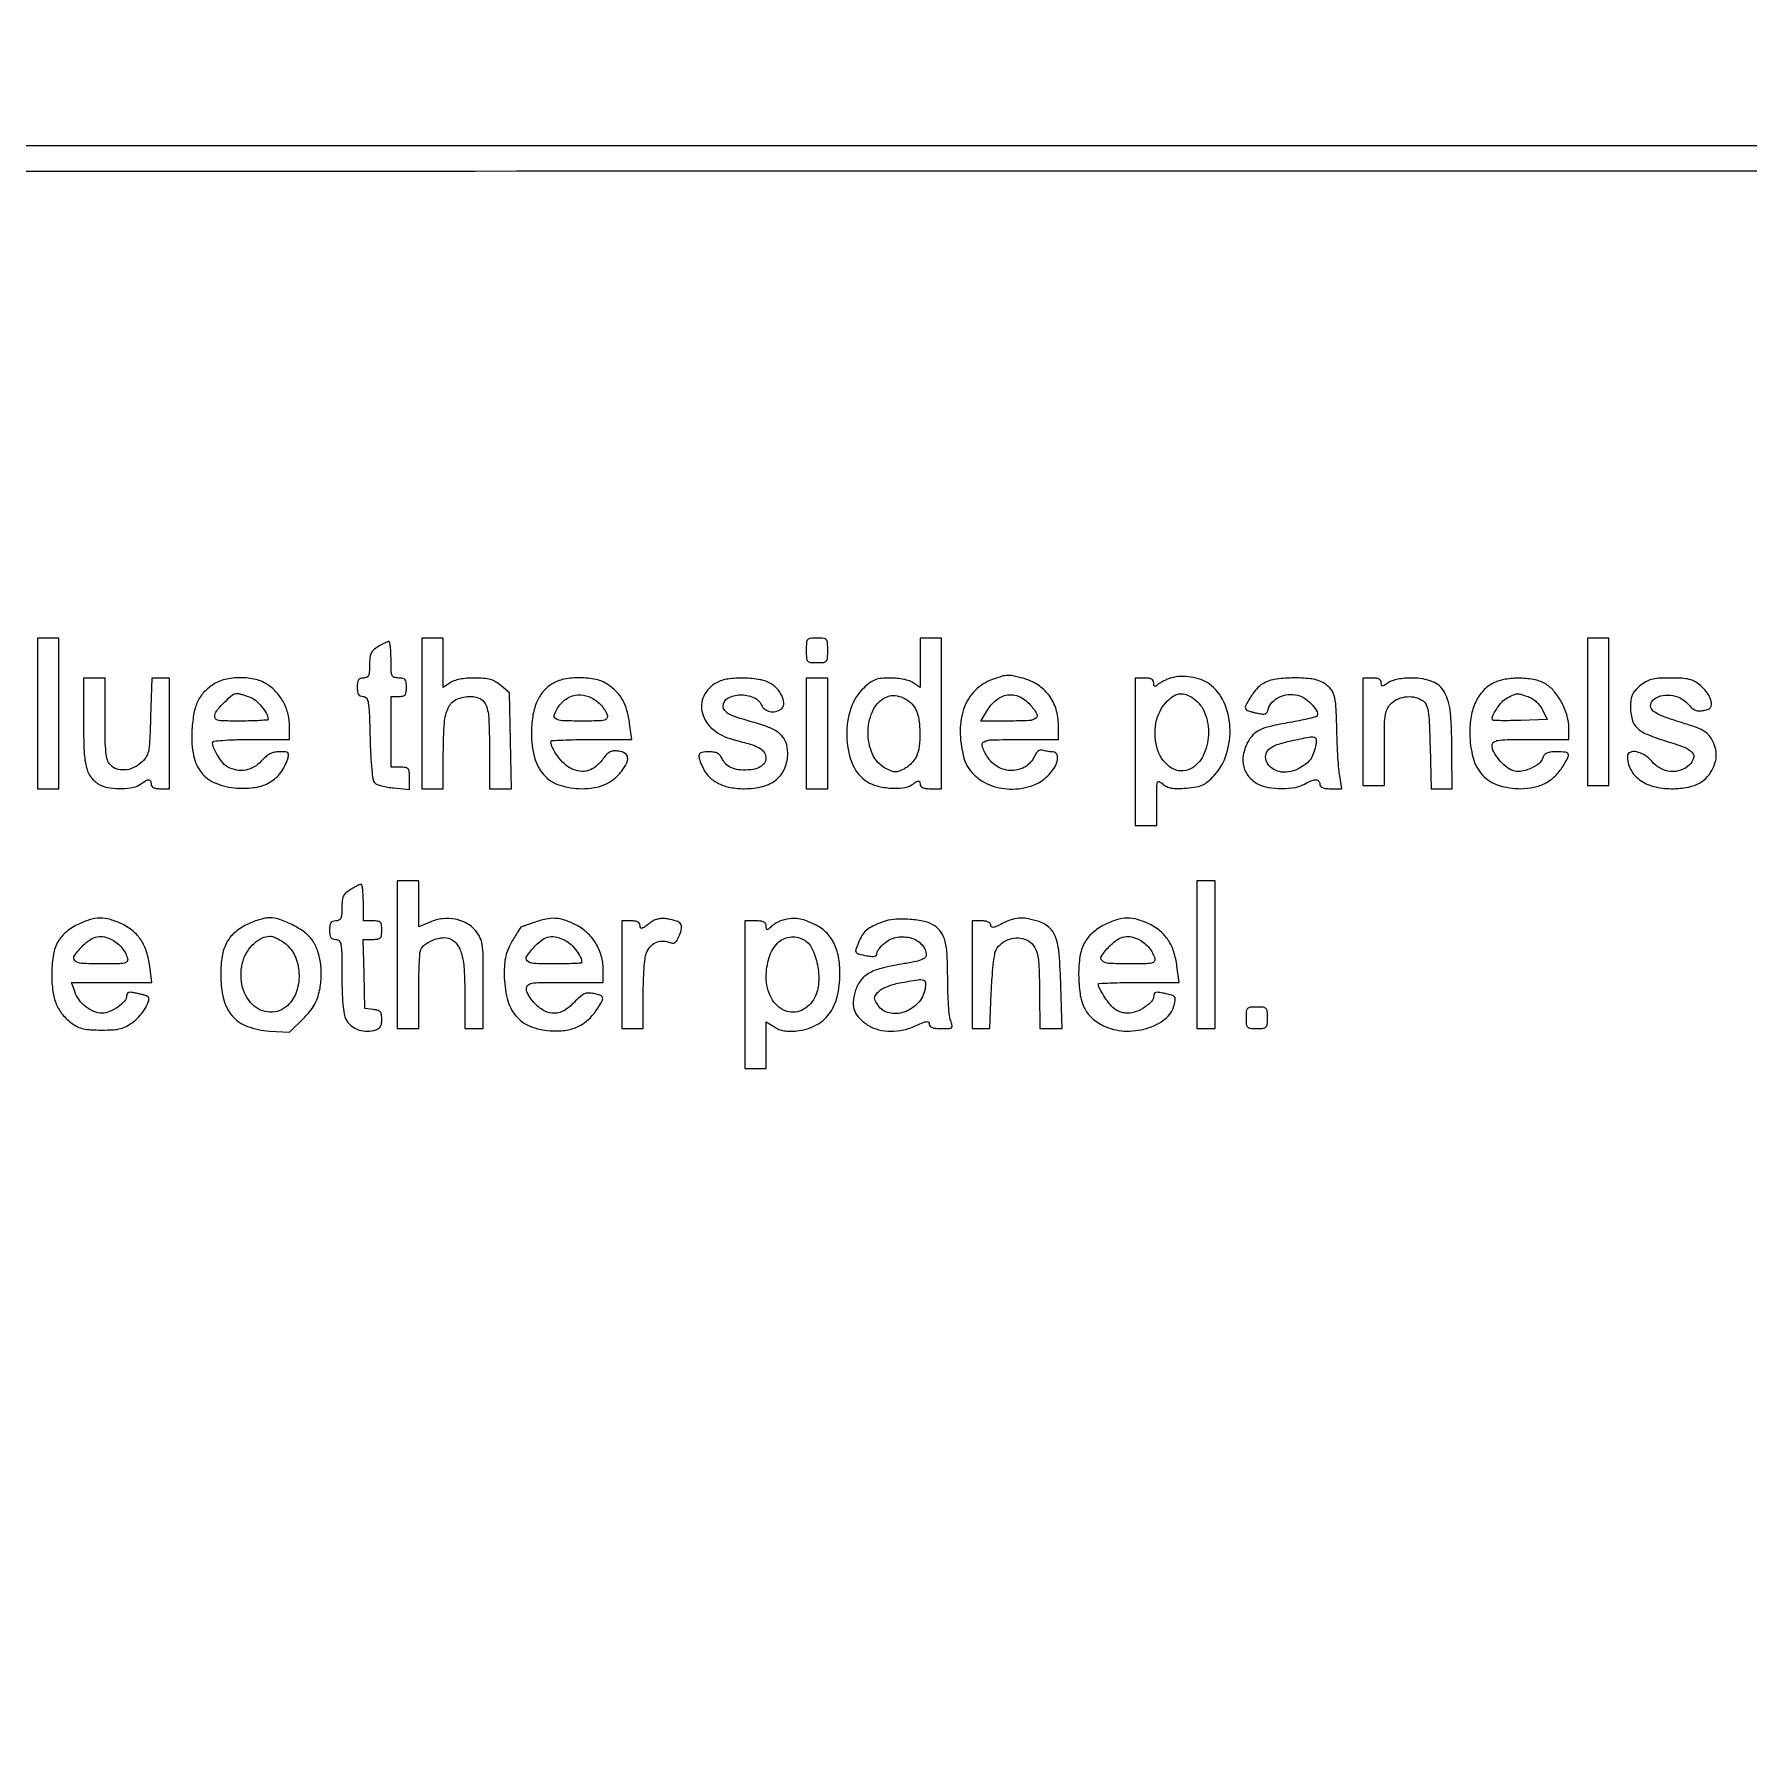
# Model space of a CAD drawing. Extents: x 56 to 1133, y 13 to 780.
# Drawn here: x 1039.99 to 1087.15, y 638.23 to 685.38 of the extents above; entities that cross this region are included whole.
import ezdxf

# ---------------------------------------------------------------- set-up
doc = ezdxf.new("R2010")
doc.units = 0
doc.header["$MEASUREMENT"] = 0

msp = doc.modelspace()

# ---------------------------------------------------------------- linework, layer by layer
for points in [[(1017.40694, 575.895877, -0.000001), (1070.584681, 576.252606, -0.000002), (1122.697079, 576.601864, -0.000762)], [(949.508039, 401.901185, -0.000001), (949.529232, 360.757398, -0.000095)], [(949.909968, 360.762414, -0.000001), (949.931161, 401.901185, -0.259795)], [(529.032925, 286.436984, -0.000002), (529.83462, 265.012438, -0.000004), (530.769888, 240.009811, -0.000003), (531.839084, 211.4154, 0.000001), (532.991169, 180.601107, 0.000001), (534.178651, 148.843697, 0.000001), (535.23949, 120.47627, 0.000003), (535.941746, 101.701946, 0.000115)], [(982.515176, 681.608356, -0.000003), (1055.543029, 681.613887, -0.000003), (1128.559559, 681.618512, -0.046904), (1129.399471, 681.539597, -0.078999), (1130.421584, 681.172172, -0.070459), (1131.32498, 680.4947, -0.070544), (1132.003827, 679.593908, -0.07955), (1132.37124, 678.575333, -0.046906), (1132.46414, 677.586539, -0.000016), (1132.460438, 638.907973, -0.000014), (1132.454443, 600.183967, -0.051889), (1132.361192, 599.289414, -0.077112), (1131.944631, 598.187647, -0.081378), (1131.219428, 597.28679, -0.080428), (1130.236576, 596.656678, -0.072974), (1129.0716, 596.341903, -0.029328), (1128.36333, 596.299662, -0.000023), (1110.232861, 596.283636, -0.000214), (1087.590435, 596.27434, -0.000075), (1055.0466, 596.279801, -0.000032), (1007.563029, 596.297895, -0.000508)], [(1130.14234, 577.288816, 0.000001), (1112.945079, 577.188951, 0.000111)], [(709.138363, 517.551959, 0.000072), (709.121796, 442.82444, 0.000019), (709.1172, 324.090018, -0.000009), (709.114218, 161.564965, -0.000147)], [(1133.12686, 620.733537, 0.00013), (1133.130931, 638.978188, 0.000083), (1133.124968, 668.165222, 0.002823), (1133.083162, 675.112309, 0.00856), (1132.982899, 678.594792, 0.100735), (1132.653564, 679.902592, 0.055872), (1132.330678, 680.418616, 0.028671), (1131.8223, 680.9889, 0.028671), (1131.252016, 681.497278, 0.055872), (1130.735992, 681.820164, 0.019536), (1130.506514, 681.919471, 0.011107), (1130.222027, 682.022396, 0.011078), (1129.930468, 682.113472, 0.017943), (1129.678492, 682.176401, 0.052269), (1128.406224, 682.309723, 0.000008), (1055.555829, 682.306178, 0.000008), (982.694667, 682.300297, 0.0532)], [(709.450724, 554.916273, 0.000002), (709.414274, 575.305401, 0.198447)], [(528.70788, 577.073614, 0.000003), (528.686579, 549.005158, 0.000159)], [(1130.319428, 549.297508, 0.000003), (1130.298148, 577.178284, 0.310328)], [(999.895262, 130.411957, -0.000016), (999.889323, 214.686923, -0.00001), (999.8874, 314.7966)], [(949.534419, 437.103757, -0.000003), (949.50785, 417.314747, -0.198562)], [(949.93135, 417.399347, -0.000003), (949.904781, 437.177782, -0.000198)], [(1130.3406, 435.948782, 0.000028), (1130.336459, 510.110125, 0.000161)]]:
    msp.add_lwpolyline(points, format="xyb")
for points in [[(1040.0724, 666.6903), (1040.0724, 664.6176), (1040.3685, 664.6176), (1040.6646, 664.6176), (1040.6646, 666.6903), (1040.6646, 668.763), (1040.3685, 668.763), (1040.0724, 668.763)], [(1082.7108, 666.7326), (1082.7108, 664.7022), (1083.0069, 664.7022), (1083.303, 664.7022), (1083.303, 666.7326), (1083.303, 668.763), (1083.0069, 668.763), (1082.7108, 668.763)], [(1061.2224, 666.1404), (1061.2224, 664.6176), (1061.5185, 664.6176), (1061.8146, 664.6176), (1061.8146, 666.1404), (1061.8146, 667.6632), (1061.5185, 667.6632), (1061.2224, 667.6632)], [(1071.9666, 660.0492), (1071.9666, 658.0188), (1072.2204, 658.0188), (1072.4742, 658.0188), (1072.4742, 660.0492), (1072.4742, 662.0796), (1072.2204, 662.0796), (1071.9666, 662.0796)]]:
    msp.add_lwpolyline(points, close=True)
for points in [[(1050.6474, 666.6903), (1050.6474, 664.6176), (1050.9435, 664.6176), (1051.2396, 664.6176), (1051.2396, 665.594701, -0.017398), (1051.268544, 666.426291, -0.09555), (1051.38349, 666.858201, -0.180747), (1051.612705, 667.077168, -0.101573), (1051.994807, 667.1556, -0.124658), (1052.262367, 667.08784, -0.184137), (1052.418615, 666.906252, -0.076377), (1052.492019, 666.532401, -0.010356), (1052.5086, 665.731889), (1052.5086, 664.6176), (1052.810655, 664.6176), (1053.11271, 664.6176), (1053.085605, 665.936425), (1053.0585, 667.25525), (1052.821132, 667.459225, 0.044524), (1052.677934, 667.561648, 0.064177), (1052.534864, 667.622766, 0.050906), (1052.357555, 667.653901, 0.018027), (1052.099706, 667.6632, 0.020351), (1051.88541, 667.654474, 0.028035), (1051.694591, 667.62808, 0.031963), (1051.53725, 667.586661, 0.072552), (1051.427624, 667.531503), (1051.2396, 667.399806), (1051.2396, 668.081403), (1051.2396, 668.763), (1050.9435, 668.763), (1050.6474, 668.763)], [(1061.2224, 668.4246, 0.01583), (1061.229154, 668.211321, 0.165362), (1061.262056, 668.131521, 0.192545), (1061.334492, 668.094587, 0.022778), (1061.5185, 668.0862, 0.022778), (1061.702508, 668.094587, 0.192545), (1061.774944, 668.131521, 0.165362), (1061.807846, 668.211321, 0.01583), (1061.8146, 668.4246, 0.01583), (1061.807846, 668.637879, 0.165362), (1061.774944, 668.717679, 0.192545), (1061.702508, 668.754613, 0.022778), (1061.5185, 668.763, 0.022778), (1061.334492, 668.754613, 0.192545), (1061.262056, 668.717679, 0.165362), (1061.229154, 668.637879, 0.01583)], [(1064.3526, 668.081403), (1064.3526, 667.399806), (1064.164576, 667.531503, 0.070945), (1064.059264, 667.584913, 0.030296), (1063.906586, 667.626697, 0.027726), (1063.726862, 667.654066, 0.023926), (1063.5361, 667.6632, 0.021987), (1063.285991, 667.652197, 0.068129), (1063.121611, 667.61475, 0.07225), (1062.978653, 667.535856, 0.026908), (1062.803067, 667.387261, 0.125484), (1062.449087, 666.828876, 0.083117), (1062.335467, 666.074463, 0.08516), (1062.473486, 665.342129, 0.144607), (1062.844648, 664.847156, 0.089243), (1063.126617, 664.7067, 0.049634), (1063.505217, 664.635871, 0.050133), (1063.878495, 664.641255, 0.116887), (1064.139724, 664.735819, -0.010185), (1064.262846, 664.812954, -0.122965), (1064.315913, 664.829056, -0.346409), (1064.343498, 664.809485, -0.071825), (1064.3526, 664.74645, 0.159469), (1064.371542, 664.688569, 0.132722), (1064.422353, 664.647954, 0.077466), (1064.511923, 664.624527, 0.025304), (1064.6487, 664.6176), (1064.9448, 664.6176), (1064.9448, 666.6903), (1064.9448, 668.763), (1064.6487, 668.763), (1064.3526, 668.763)], [(1049.442001, 668.522615, 0.046041), (1049.320733, 668.433262, 0.102396), (1049.252574, 668.341659, 0.084503), (1049.219063, 668.219144, 0.024499), (1049.209351, 668.02275, -0.015528), (1049.203186, 667.826943, -0.094696), (1049.178116, 667.729313, -0.186312), (1049.127055, 667.680567, -0.098772), (1049.04, 667.6632, 0.081208), (1048.957488, 667.64971, 0.166173), (1048.90605, 667.610325, 0.116834), (1048.878605, 667.536378, 0.030703), (1048.8708, 667.4094, 0.03096), (1048.878553, 667.284313, 0.111991), (1048.905504, 667.209754, 0.162878), (1048.955352, 667.169611, 0.088995), (1049.033445, 667.1556, -0.243727), (1049.123835, 667.108756, -0.112677), (1049.175608, 666.98285, -0.03254), (1049.202979, 666.711848, -0.002816), (1049.223795, 666.017487, 0.006064), (1049.241873, 665.521964, 0.01369), (1049.270379, 665.147475, 0.012193), (1049.30601, 664.87006, 0.159965), (1049.35227, 664.778847, 0.109025), (1049.417441, 664.73735, 0.022017), (1049.549158, 664.695769, 0.022274), (1049.709783, 664.660321, 0.019222), (1049.88102, 664.637196), (1050.309, 664.596073), (1050.309, 664.902936, 0.019662), (1050.301822, 665.085393, 0.154307), (1050.270357, 665.163078, 0.189656), (1050.203265, 665.200159, 0.032522), (1050.0552, 665.2098), (1049.8014, 665.2098), (1049.8014, 666.1827), (1049.8014, 667.1556), (1050.0129, 667.1556, 0.047675), (1050.124947, 667.166308, 0.173074), (1050.185625, 667.20213, 0.144586), (1050.216174, 667.27289, 0.030103), (1050.2244, 667.4094, 0.030103), (1050.216174, 667.54591, 0.144586), (1050.185625, 667.61667, 0.173074), (1050.124947, 667.652492, 0.047675), (1050.0129, 667.6632, -0.072846), (1049.891417, 667.680993, -0.224968), (1049.831362, 667.73511, -0.091609), (1049.806074, 667.852554, -0.007344), (1049.8014, 668.1708, 0.011744), (1049.796841, 668.364884, 0.019824), (1049.782762, 668.52702, 0.014936), (1049.763041, 668.652304, 0.395389), (1049.73795, 668.670665, 0.076378), (1049.700901, 668.660261, 0.009407), (1049.624842, 668.623985, 0.010943), (1049.535672, 668.57691, 0.008844)], [(1041.3414, 666.470703, 0.010711), (1041.359417, 665.629756, 0.056296), (1041.430789, 665.173927, 0.109036), (1041.576611, 664.897218, 0.110712), (1041.824663, 664.709409, 0.075255), (1042.076803, 664.637641, 0.039239), (1042.403947, 664.621718, 0.038895), (1042.716188, 664.655431, 0.116081), (1042.91148, 664.741809, -0.023362), (1043.051488, 664.837768, -0.137071), (1043.136292, 664.862308, -0.301552), (1043.184719, 664.830821, -0.102486), (1043.2026, 664.7445, 0.152103), (1043.219697, 664.689598, 0.12651), (1043.26605, 664.649325, 0.082504), (1043.344552, 664.625126, 0.033607), (1043.4564, 664.6176), (1043.7102, 664.6176), (1043.7102, 666.1404), (1043.7102, 667.6632), (1043.466613, 667.6632), (1043.223026, 667.6632), (1043.187456, 666.594756, -0.003545), (1043.159835, 665.910908, -0.040328), (1043.125329, 665.642957, -0.097599), (1043.055149, 665.478463, -0.065741), (1042.918725, 665.325756, -0.07506), (1042.700546, 665.188809, -0.08936), (1042.464362, 665.132899, -0.100219), (1042.245046, 665.165054, -0.123087), (1042.073612, 665.279911, -0.114712), (1042.001217, 665.410211, -0.042231), (1041.960344, 665.617914, -0.022948), (1041.939017, 665.950693, -0.004528), (1041.9336, 666.548911), (1041.9336, 667.6632), (1041.6375, 667.6632), (1041.3414, 667.6632)], [(1044.885961, 667.469692, 0.063567), (1044.637277, 667.251821, 0.078061), (1044.471248, 666.99198, 0.063488), (1044.371224, 666.651791, 0.027676), (1044.322346, 666.1827, 0.060223), (1044.369523, 665.526935, 0.121078), (1044.585916, 665.058933, 0.13074), (1044.980938, 664.766839, 0.076271), (1045.558928, 664.634882, 0.055767), (1046.067467, 664.654833, 0.093269), (1046.470225, 664.795779, 0.103548), (1046.766163, 665.060081, 0.082477), (1046.960807, 665.44245, 0.042488), (1046.985042, 665.550139, 0.255379), (1046.965335, 665.601922, 0.16197), (1046.902451, 665.627472, 0.016198), (1046.73804, 665.6328, 0.04889), (1046.592531, 665.618538, 0.067546), (1046.468555, 665.576034, 0.062103), (1046.353008, 665.498798, 0.034336), (1046.232373, 665.379, -0.080879), (1046.035613, 665.216886, -0.087321), (1045.802616, 665.130898, -0.087298), (1045.554211, 665.129609, -0.080783), (1045.312914, 665.212308, -0.098562), (1045.185738, 665.31682, -0.032098), (1045.043391, 665.515268, -0.031773), (1044.92821, 665.728865, -0.108174), (1044.8946, 665.882399, -0.376562), (1044.930011, 665.922751, -0.011616), (1045.167617, 665.948274, -0.015111), (1045.495992, 665.965878, -0.005834), (1045.9521, 665.9712), (1047.0096, 665.9712), (1047.0096, 666.33207, 0.06111), (1046.969018, 666.662873, 0.058732), (1046.849565, 666.978822, 0.059213), (1046.661102, 667.256028, 0.064208), (1046.417443, 667.47285, 0.09108), (1046.079432, 667.622698, 0.059493), (1045.654669, 667.67253, 0.059312), (1045.228448, 667.620899, 0.088594)], [(1054.216659, 667.491831, 0.086456), (1053.975598, 667.280408, 0.07252), (1053.802458, 666.987287, 0.060493), (1053.698392, 666.608189, 0.035924), (1053.663122, 666.1404, 0.064971), (1053.7478, 665.473633, 0.121014), (1054.005959, 664.99762, 0.129299), (1054.44127, 664.715005, 0.079834), (1055.047431, 664.6176, 0.042143), (1055.389973, 664.646523, 0.060575), (1055.681423, 664.733328, 0.06493), (1055.92849, 664.88148, 0.058679), (1056.13893, 665.092619, 0.045102), (1056.281009, 665.311202, 0.155133), (1056.310669, 665.475675, 0.227279), (1056.237397, 665.588406, 0.100775), (1056.06638, 665.650174, 0.048878), (1055.932549, 665.656609, 0.099986), (1055.831129, 665.630827, 0.088881), (1055.740203, 665.56515, 0.03284), (1055.637704, 665.444024, -0.057971), (1055.43819, 665.23091, -0.102022), (1055.227197, 665.115865, -0.109952), (1054.999269, 665.098318, -0.075361), (1054.749944, 665.173434, -0.083562), (1054.571039, 665.298421, -0.040079), (1054.387026, 665.510722, -0.039676), (1054.243942, 665.741648, -0.119414), (1054.2006, 665.920536, -0.398573), (1054.220066, 665.941076, -0.002027), (1054.526868, 665.956317, -0.007121), (1054.885409, 665.967558, -0.004275), (1055.311299, 665.9712), (1056.421998, 665.9712), (1056.363656, 666.411003, 0.033544), (1056.291033, 666.771213, 0.059987), (1056.177527, 667.050646, 0.065923), (1056.009689, 667.277334, 0.050314), (1055.773584, 667.476717, 0.095348), (1055.444532, 667.619972, 0.052744), (1055.007616, 667.670483, 0.052402), (1054.564729, 667.628282, 0.08717)], [(1058.749977, 667.531325, 0.159407), (1058.405967, 667.167518, 0.182583), (1058.367863, 666.692797, 0.15202), (1058.662512, 666.245825, 0.108988), (1059.199782, 665.973503, -0.00539), (1059.6281, 665.858284, -0.030976), (1059.849857, 665.780963, -0.061119), (1059.983157, 665.704727, -0.09187), (1060.073823, 665.606615, -0.150192), (1060.115717, 665.451992, -0.161719), (1060.061619, 665.305712, -0.125001), (1059.914204, 665.194297, -0.075227), (1059.700512, 665.140117, -0.038064), (1059.415942, 665.133841, -0.07391), (1059.19368, 665.179264, -0.09431), (1059.030548, 665.276432, -0.104881), (1058.921743, 665.423634, 0.056712), (1058.860477, 665.52565, 0.103127), (1058.787109, 665.588857, 0.090454), (1058.687699, 665.622374, 0.03621), (1058.54392, 665.6328, 0.047443), (1058.351806, 665.61453, 0.27467), (1058.278655, 665.549624, 0.170988), (1058.282287, 665.427656, 0.018651), (1058.394837, 665.165673, 0.09095), (1058.563426, 664.931741, 0.078617), (1058.812182, 664.758613, 0.067858), (1059.136208, 664.652815, 0.045053), (1059.526237, 664.6176, 0.063079), (1060.032474, 664.681721, 0.110528), (1060.406893, 664.872924, 0.125263), (1060.634472, 665.185541, 0.095295), (1060.7148, 665.603184, 0.086876), (1060.663984, 665.893437, 0.122272), (1060.51839, 666.1109, 0.087819), (1060.247201, 666.281792, 0.028895), (1059.799358, 666.434858, -0.008111), (1059.338802, 666.571184, -0.045518), (1059.101901, 666.669945, -0.100493), (1058.981283, 666.76874, -0.172742), (1058.9382, 666.889723, -0.271291), (1059.066481, 667.108749, -0.121815), (1059.399741, 667.200516, -0.105177), (1059.774183, 667.131095, -0.190666), (1059.994611, 666.917477, 0.123362), (1060.083693, 666.80498, 0.112699), (1060.218246, 666.743092, 0.103621), (1060.37595, 666.743068, 0.089952), (1060.529356, 666.80537, 0.242293), (1060.603538, 666.931928, 0.106527), (1060.572209, 667.129189, 0.082568), (1060.447008, 667.340677, 0.081162), (1060.259458, 667.501733, 0.093812), (1059.95378, 667.616967, 0.038475), (1059.510746, 667.659859, 0.038504), (1059.065058, 667.634263, 0.090967)], [(1066.3407, 667.620652, 0.113004), (1065.872924, 667.324047, 0.106257), (1065.568086, 666.847328, 0.090721), (1065.456573, 666.221229, 0.060571), (1065.548089, 665.49691, 0.127368), (1065.793676, 665.047417, 0.104288), (1066.244008, 664.732971, 0.094827), (1066.822464, 664.608081, 0.085791), (1067.428251, 664.698157, 0.096392), (1067.786353, 664.898919, 0.080355), (1068.070265, 665.231057, 0.1574), (1068.1357, 665.504757, 0.391673), (1067.997319, 665.6328, -0.023434), (1067.926505, 665.636121, -0.016759), (1067.847826, 665.646186, -0.016977), (1067.773346, 665.660873, -0.034453), (1067.716288, 665.678369, 0.158081), (1067.660672, 665.68131, 0.102832), (1067.6027, 665.652178, 0.07568), (1067.54679, 665.592056, 0.042653), (1067.497811, 665.50506, -0.148017), (1067.250173, 665.223524, -0.137941), (1066.880771, 665.116773, -0.130955), (1066.494949, 665.21663, -0.128076), (1066.206151, 665.495803, -0.046815), (1066.066715, 665.781521, -0.377379), (1066.11428, 665.90741, -0.117292), (1066.328737, 665.963157, -0.0052), (1067.1021, 665.9712), (1068.1596, 665.9712), (1068.1596, 666.356101, 0.072447), (1068.093941, 666.806877, 0.088664), (1067.902836, 667.186709, 0.089704), (1067.594123, 667.473645, 0.076102), (1067.1867, 667.654619, 0.011864), (1066.914172, 667.721999, 0.064785), (1066.763242, 667.735507, 0.063776), (1066.612862, 667.710078, 0.01129)], [(1071.263241, 667.664439, 0.020762), (1071.163191, 667.628678, 0.017004), (1071.059424, 667.582488, 0.017335), (1070.966834, 667.533402, 0.042672), (1070.903691, 667.489511, -0.024209), (1070.83974, 667.441466, -0.225518), (1070.806534, 667.43637, -0.291113), (1070.78712, 667.458825, -0.0366), (1070.7822, 667.525941, 0.129555), (1070.766002, 667.587407, 0.140841), (1070.721942, 667.630612, 0.091631), (1070.644688, 667.655615, 0.032577), (1070.5284, 667.6632), (1070.2746, 667.6632), (1070.2746, 665.6328), (1070.2746, 663.6024), (1070.5707, 663.6024), (1070.8668, 663.6024), (1070.8668, 664.250012, -0.002941), (1070.869333, 664.680648, -0.07806), (1070.888467, 664.793758, -0.455999), (1070.936065, 664.813421, -0.068019), (1071.033332, 664.746915, 0.070756), (1071.140636, 664.674401, 0.071083), (1071.263735, 664.634821, 0.048285), (1071.429828, 664.622731, 0.014728), (1071.68177, 664.636169, 0.019475), (1071.955887, 664.66969, 0.06586), (1072.128237, 664.721526, 0.073329), (1072.27124, 664.813203, 0.028132), (1072.440747, 664.978468, 0.109789), (1072.785884, 665.576928, 0.089779), (1072.878457, 666.311653, 0.093094), (1072.708289, 667.008843, 0.131004), (1072.305, 667.501911, 0.069606), (1072.081835, 667.619718, 0.048027), (1071.804619, 667.690723, 0.047801), (1071.517157, 667.707771, 0.066463)], [(1073.778758, 667.503689, 0.079536), (1073.607389, 667.357483, 0.037353), (1073.435063, 667.121657, 0.032532), (1073.308734, 666.88558, 0.32507), (1073.329963, 666.78207, 0.107118), (1073.354408, 666.767862, 0.00754), (1073.430479, 666.744497, 0.010389), (1073.52298, 666.719678, 0.007633), (1073.626457, 666.695875, 0.023875), (1073.767605, 666.672649, 0.114169), (1073.84819, 666.681712, 0.17242), (1073.898864, 666.722761, 0.073306), (1073.933533, 666.804276, -0.123744), (1074.039233, 666.996836, -0.094347), (1074.233656, 667.139909, -0.087253), (1074.481825, 667.209182, -0.085826), (1074.740246, 667.190261, -0.089966), (1074.952966, 667.094302, -0.060856), (1075.152625, 666.917492, -0.070516), (1075.276003, 666.73067, -0.317092), (1075.254908, 666.608708, -0.136434), (1075.213524, 666.58533, -0.00409), (1075.018754, 666.538733, -0.007847), (1074.786189, 666.48893, -0.005306), (1074.519629, 666.439142, 0.011801), (1073.990028, 666.333088, 0.055897), (1073.698051, 666.232126, 0.092441), (1073.510722, 666.095841, 0.070173), (1073.363376, 665.888293, 0.074735), (1073.245561, 665.542143, 0.107981), (1073.257241, 665.220223, 0.115806), (1073.39943, 664.948418, 0.095535), (1073.656907, 664.745376, 0.079983), (1073.933446, 664.654462, 0.039347), (1074.303593, 664.625032, 0.03935), (1074.668879, 664.653571, 0.090921), (1074.9276, 664.7445, -0.029272), (1075.112211, 664.836146, -0.100905), (1075.242492, 664.862709, -0.215348), (1075.318999, 664.828155, -0.182579), (1075.3506, 664.7445, 0.166458), (1075.370079, 664.68761, 0.129473), (1075.422339, 664.647592, 0.074712), (1075.51422, 664.62444, 0.024429), (1075.654136, 664.6176), (1075.957672, 664.6176), (1075.898294, 664.969059, -0.020938), (1075.874062, 665.161129, -0.005063), (1075.850537, 665.480592, -0.005187), (1075.831048, 665.847949, -0.005133), (1075.819102, 666.216909, 0.008032), (1075.793662, 666.883195, 0.058191), (1075.739357, 667.198648, 0.119221), (1075.628999, 667.389594, 0.083234), (1075.429149, 667.539429, 0.091188), (1075.091303, 667.642228, 0.033802), (1074.59275, 667.665141, 0.033623), (1074.098597, 667.621108, 0.098189)], [(1076.535, 666.1827), (1076.535, 664.7022), (1076.8311, 664.7022), (1077.1272, 664.7022), (1077.1272, 665.744953, -0.003829), (1077.13211, 666.38601, -0.035757), (1077.156052, 666.661157, -0.084683), (1077.212963, 666.828812, -0.080271), (1077.323003, 666.971653, -0.092693), (1077.514688, 667.094337, -0.077867), (1077.749937, 667.149184, -0.078644), (1077.988462, 667.129261, -0.098017), (1078.18968, 667.035585, -0.133494), (1078.279848, 666.922765, -0.064439), (1078.331382, 666.743647, -0.02779), (1078.361427, 666.431255, -0.003673), (1078.38335, 665.766585), (1078.412801, 664.6176), (1078.7006, 664.6176), (1078.9884, 664.6176), (1078.986382, 665.61165, 0.018992), (1078.942616, 666.704964, 0.102351), (1078.777925, 667.273452, 0.182132), (1078.451814, 667.562088, 0.091302), (1077.902706, 667.6632, 0.020351), (1077.68841, 667.654474, 0.028035), (1077.497591, 667.62808, 0.031963), (1077.34025, 667.586661, 0.072552), (1077.230624, 667.531503, -0.009314), (1077.117303, 667.455236, -0.144431), (1077.072796, 667.442106, -0.36009), (1077.049196, 667.461634, -0.047099), (1077.0426, 667.531503, 0.141165), (1077.025913, 667.58943, 0.133584), (1076.980691, 667.631075, 0.086795), (1076.902777, 667.655647, 0.033098), (1076.7888, 667.6632), (1076.535, 667.6632)], [(1080.118823, 667.520027, 0.09218), (1079.84287, 667.311844, 0.076769), (1079.638938, 667.005543, 0.066048), (1079.515201, 666.608703, 0.044181), (1079.476165, 666.133982, 0.064265), (1079.566543, 665.466652, 0.121022), (1079.827474, 664.993348, 0.129068), (1080.264334, 664.713723, 0.078503), (1080.87362, 664.617916, 0.052777), (1081.240079, 664.656971, 0.068538), (1081.557155, 664.77217, 0.071258), (1081.821988, 664.964302, 0.063427), (1082.034457, 665.230177, 0.01385), (1082.176542, 665.478432, 0.223316), (1082.181493, 665.572278, 0.282261), (1082.112964, 665.622651, 0.020919), (1081.870501, 665.6328, 0.023673), (1081.705127, 665.624966, 0.075793), (1081.598367, 665.598164, 0.114973), (1081.529804, 665.54857, 0.102435), (1081.486691, 665.471764, -0.150682), (1081.371852, 665.306204, -0.065791), (1081.139287, 665.168736, -0.064887), (1080.87331, 665.094305, -0.127328), (1080.656304, 665.118279, -0.084067), (1080.466241, 665.229911, -0.046739), (1080.277016, 665.421731, -0.047075), (1080.133223, 665.635981, -0.124897), (1080.0882, 665.813409, -0.24356), (1080.132724, 665.89939, -0.117295), (1080.251095, 665.946894, -0.034), (1080.505198, 665.967303, -0.003042), (1081.1457, 665.9712), (1082.2032, 665.9712), (1082.2032, 666.28289, 0.070864), (1082.155535, 666.617512, 0.049373), (1082.013244, 666.972064, 0.050131), (1081.808482, 667.284263, 0.084337), (1081.573862, 667.49081, 0.087413), (1081.270126, 667.611841, 0.046215), (1080.865844, 667.657492, 0.045813), (1080.452354, 667.627884, 0.074999)], [(1084.155491, 667.44418, 0.03318), (1084.021173, 667.315015, 0.078278), (1083.944958, 667.199288, 0.076329), (1083.906938, 667.063904, 0.030364), (1083.8952, 666.870804, 0.065178), (1083.940575, 666.524193, 0.136977), (1084.077358, 666.29213, 0.095723), (1084.351677, 666.114333, 0.022041), (1084.873829, 665.929553, -0.016288), (1085.376088, 665.758286, -0.109658), (1085.594941, 665.615011, -0.277442), (1085.631584, 665.459523, -0.119455), (1085.516332, 665.270532, -0.11574), (1085.281767, 665.125119, -0.10577), (1084.998849, 665.092802, -0.100554), (1084.715804, 665.179571, -0.094601), (1084.481967, 665.371205, 0.079044), (1084.288176, 665.540288, 0.088676), (1084.058789, 665.632643, 0.14504), (1083.883715, 665.61822, 0.30948), (1083.8106, 665.511407, 0.120375), (1083.898577, 665.151273, 0.114358), (1084.143711, 664.864294, 0.096167), (1084.529999, 664.680354, 0.063087), (1085.020351, 664.617916, 0.038554), (1085.415641, 664.648185, 0.067932), (1085.729016, 664.741411, 0.081429), (1085.9665, 664.899494, 0.086148), (1086.135668, 665.122431, 0.04494), (1086.227072, 665.34643, 0.074386), (1086.257349, 665.547974, 0.074476), (1086.227308, 665.749383, 0.045158), (1086.13619, 665.972959, 0.074838), (1086.036615, 666.110496, 0.072435), (1085.89995, 666.214419, 0.042805), (1085.683312, 666.311152, 0.009587), (1085.298371, 666.436682, -0.014126), (1084.77876, 666.611362, -0.077992), (1084.521673, 666.754567, -0.228258), (1084.451812, 666.896255, -0.201318), (1084.514609, 667.049866, -0.131139), (1084.720886, 667.169238, -0.090977), (1084.99073, 667.191514, -0.0869), (1085.262252, 667.115651, -0.104026), (1085.472714, 666.954617, 0.030023), (1085.586935, 666.836915, 0.087565), (1085.682164, 666.776454, 0.102052), (1085.783541, 666.757208, 0.050145), (1085.914558, 666.772475, 0.033068), (1086.04012, 666.808896, 0.143152), (1086.102052, 666.854318, 0.164557), (1086.125064, 666.922066, 0.047567), (1086.114568, 667.033606, 0.072513), (1086.08169, 667.12846, 0.031793), (1086.012914, 667.242679, 0.030626), (1085.923184, 667.356688, 0.035832), (1085.824469, 667.452627, 0.04357), (1085.667069, 667.563206, 0.069292), (1085.514889, 667.625223, 0.049473), (1085.317589, 667.654991, 0.012721), (1084.995, 667.6632, 0.012718), (1084.668866, 667.654903, 0.051128), (1084.472065, 667.624548, 0.070663), (1084.31891, 667.560463, 0.040552)], [(1045.899746, 667.146428, -0.089648), (1046.068926, 667.05085, -0.045769), (1046.242181, 666.877893, -0.045796), (1046.375961, 666.683707, -0.128635), (1046.4174, 666.525301, -0.392028), (1046.400031, 666.506553, -0.003674), (1046.196065, 666.49246, -0.009624), (1045.952832, 666.482143, -0.005785), (1045.66392, 666.4788, -0.003869), (1045.19279, 666.482446, -0.055089), (1045.026143, 666.503478, -0.232773), (1044.962601, 666.556244, -0.170669), (1044.954949, 666.649003, -0.112002), (1045.03187, 666.797168, -0.024851), (1045.228206, 667.007238, -0.022152), (1045.441646, 667.196409, -0.171887), (1045.565267, 667.2402, -0.061154), (1045.604846, 667.235341, -0.007256), (1045.690533, 667.212654, -0.008581), (1045.791952, 667.182335, -0.006942)], [(1055.525082, 666.972867, -0.031001), (1055.59801, 666.895826, -0.025287), (1055.666329, 666.805101, -0.025991), (1055.720772, 666.714871, -0.058856), (1055.749812, 666.640739, -0.19249), (1055.738935, 666.553864, -0.21367), (1055.671724, 666.503307, -0.051939), (1055.499889, 666.482567, -0.004083), (1055.03868, 666.4788, -0.009537), (1054.50735, 666.488935, -0.137926), (1054.329815, 666.546249, -0.360068), (1054.295191, 666.660947, -0.053289), (1054.421152, 666.889051, -0.102903), (1054.652205, 667.106336, -0.119016), (1054.93911, 667.199094, -0.115241), (1055.243957, 667.15187, -0.092178)], [(1064.228271, 666.812229, -0.081123), (1064.315813, 666.543895, -0.033937), (1064.348432, 666.163844, -0.03398), (1064.329223, 665.781223, -0.077512), (1064.25153, 665.503536, -0.054808), (1064.195625, 665.409642, -0.032474), (1064.110433, 665.310821, -0.032173), (1064.011403, 665.222182, -0.047162), (1063.91313, 665.158983, -0.029878), (1063.772534, 665.096616, -0.095741), (1063.671899, 665.079665, -0.089465), (1063.56841, 665.100911, -0.024083), (1063.415335, 665.170946, -0.173113), (1063.045344, 665.567533, -0.108512), (1062.923147, 666.197101, -0.111346), (1063.076522, 666.807317, -0.188569), (1063.463862, 667.153964, -0.115372), (1063.665527, 667.179822, -0.079719), (1063.888715, 667.120138, -0.076717), (1064.090036, 666.99009, -0.091977)], [(1067.37705, 666.936197, -0.045687), (1067.561632, 666.687203, -0.378878), (1067.538733, 666.55972, -0.157375), (1067.354616, 666.491143, -0.01109), (1066.798212, 666.4788), (1066.029025, 666.4788), (1066.189494, 666.75356, -0.087393), (1066.446786, 667.057214, -0.13606), (1066.757639, 667.197173, -0.145136), (1067.081444, 667.152973, -0.104793)], [(1071.872113, 667.102243, -0.150737), (1072.191932, 666.690639, -0.101251), (1072.287237, 666.0983, -0.102998), (1072.142229, 665.524565, -0.161563), (1071.79009, 665.16372, -0.266622), (1071.274332, 665.186362, -0.172668), (1070.8965, 665.669354, -0.12515), (1070.841788, 666.418883, -0.153503), (1071.164934, 667.038425, -0.058989), (1071.338732, 667.175427, -0.115437), (1071.505161, 667.230554, -0.11597), (1071.678246, 667.206002, -0.059871)], [(1081.082885, 667.150075, -0.057434), (1081.197275, 667.094794, -0.045234), (1081.306446, 667.010882, -0.044311), (1081.401045, 666.906548, -0.04908), (1081.472157, 666.790525), (1081.602896, 666.5211), (1080.877197, 666.496501, -0.00463), (1080.596531, 666.489589, -0.007199), (1080.354445, 666.489355, -0.002788), (1080.14803, 666.49328, -0.19253), (1080.116682, 666.506718, -0.311144), (1080.099204, 666.601632, -0.036997), (1080.206451, 666.800225, -0.04057), (1080.356167, 666.997078, -0.085542), (1080.506271, 667.11571, -0.014493), (1080.681241, 667.204405, -0.095451), (1080.775948, 667.228572, -0.087702), (1080.876181, 667.216951, -0.011261)], [(1075.233773, 665.788913, -0.041554), (1075.171473, 665.572632, -0.07568), (1075.081199, 665.412965, -0.072246), (1074.94437, 665.282683, -0.034865), (1074.737237, 665.156556, -0.083826), (1074.490062, 665.077383, -0.091545), (1074.238423, 665.087417, -0.101315), (1074.026813, 665.18303, -0.129962), (1073.891978, 665.347737, -0.141676), (1073.863305, 665.542665, -0.181032), (1073.948668, 665.701319, -0.099719), (1074.172031, 665.829272, -0.027487), (1074.56452, 665.936408, -0.004292), (1075.056778, 666.037696, -0.10318), (1075.196727, 666.036117, -0.34814), (1075.25046, 665.97019, -0.05285)], [(1048.680601, 661.839215, 0.046041), (1048.559333, 661.749862, 0.102396), (1048.491174, 661.658259, 0.084503), (1048.457663, 661.535744, 0.024499), (1048.447951, 661.33935, -0.015528), (1048.441786, 661.143543, -0.094696), (1048.416716, 661.045913, -0.186312), (1048.365655, 660.997167, -0.098772), (1048.2786, 660.9798, 0.081208), (1048.196088, 660.96631, 0.166173), (1048.14465, 660.926925, 0.116834), (1048.117205, 660.852978, 0.030703), (1048.1094, 660.726, 0.030703), (1048.117205, 660.599022, 0.116834), (1048.14465, 660.525075, 0.166173), (1048.196088, 660.48569, 0.081208), (1048.2786, 660.4722, -0.20961), (1048.371694, 660.43138, -0.144622), (1048.423206, 660.326638, -0.039077), (1048.444466, 660.095447, -0.003083), (1048.449047, 659.47815, 0.007822), (1048.456372, 659.044741, 0.014135), (1048.477944, 658.690432, 0.015242), (1048.51072, 658.417603, 0.07976), (1048.556595, 658.274005, 0.098677), (1048.684339, 658.11114, 0.082015), (1048.872898, 657.996752, 0.078504), (1049.096222, 657.945653, 0.078701), (1049.324219, 657.965959, 0.048876), (1049.436222, 658.00603, 0.124052), (1049.50248, 658.060503, 0.117764), (1049.536992, 658.141812, 0.041764), (1049.5476, 658.268592, 0.036908), (1049.537888, 658.399986, 0.140308), (1049.504198, 658.474156, 0.146971), (1049.437393, 658.517334, 0.041868), (1049.31495, 658.541931), (1049.0823, 658.5687), (1049.058379, 659.52045), (1049.034459, 660.4722), (1049.291029, 660.4722, 0.029936), (1049.43592, 660.480883, 0.166581), (1049.505069, 660.514272, 0.168492), (1049.538774, 660.58282, 0.030793), (1049.5476, 660.726, 0.030723), (1049.538815, 660.868844, 0.167168), (1049.5053, 660.9375, 0.167168), (1049.436644, 660.971015, 0.030723), (1049.2938, 660.9798), (1049.04, 660.9798), (1049.04, 661.4874, 0.011744), (1049.035441, 661.681484, 0.019824), (1049.021362, 661.84362, 0.014936), (1049.001641, 661.968904, 0.395389), (1048.97655, 661.987265, 0.076378), (1048.939501, 661.976861, 0.009407), (1048.863442, 661.940585, 0.010943), (1048.774272, 661.89351, 0.008844)], [(1049.9706, 660.0492), (1049.9706, 658.0188), (1050.2667, 658.0188), (1050.5628, 658.0188), (1050.5628, 659.027081, -0.00483), (1050.566628, 659.423284, -0.006634), (1050.578237, 659.779408, -0.004435), (1050.59454, 660.077005, -0.075848), (1050.615352, 660.17231, -0.136826), (1050.723759, 660.318408, -0.062026), (1050.930209, 660.4412, -0.060733), (1051.168531, 660.51267, -0.104362), (1051.374874, 660.504839, -0.160989), (1051.590655, 660.368004, -0.10039), (1051.7319, 660.100824, -0.056051), (1051.809829, 659.658034, -0.015558), (1051.8318, 658.952117), (1051.8318, 658.0188), (1052.0856, 658.0188), (1052.3394, 658.0188), (1052.3394, 659.239009, 0.003057), (1052.334652, 660.015481, 0.033139), (1052.31009, 660.327795, 0.078961), (1052.248566, 660.525058, 0.059967), (1052.124285, 660.714867, 0.093529), (1051.880868, 660.913639, 0.078416), (1051.566379, 661.025505, 0.074434), (1051.217286, 661.038302, 0.071077), (1050.873818, 660.949186), (1050.5628, 660.819234), (1050.5628, 661.449417), (1050.5628, 662.0796), (1050.2667, 662.0796), (1049.9706, 662.0796)], [(1041.170911, 660.87405, 0.06209), (1040.835651, 660.648042, 0.095417), (1040.620744, 660.373054, 0.082271), (1040.504041, 660.007391, 0.036207), (1040.4672, 659.4993, 0.033166), (1040.497763, 659.039041, 0.066089), (1040.593083, 658.68725, 0.075746), (1040.765897, 658.40398, 0.057877), (1041.030354, 658.154543, 0.051906), (1041.177574, 658.066927, 0.054259), (1041.337538, 658.01308, 0.040003), (1041.543039, 657.98489, 0.014093), (1041.840639, 657.9765, 0.013952), (1042.164619, 657.985542, 0.051617), (1042.366326, 658.017876, 0.065279), (1042.532016, 658.086461, 0.032203), (1042.722078, 658.212954, 0.053822), (1042.903902, 658.385473, 0.048572), (1043.051904, 658.598569, 0.052807), (1043.136017, 658.795068, 0.29072), (1043.10701, 658.901157, 0.108749), (1043.083103, 658.91489, 0.006707), (1043.004131, 658.938573, 0.009701), (1042.908353, 658.963901, 0.007022), (1042.80075, 658.988539, 0.018678), (1042.661092, 659.013044, 0.095482), (1042.582793, 659.008809, 0.201755), (1042.54153, 658.977919, 0.13329), (1042.5258, 658.919962, -0.185018), (1042.469298, 658.772495, -0.056039), (1042.287119, 658.610429, -0.054875), (1042.0582, 658.483749, -0.099273), (1041.849, 658.4418, -0.098823), (1041.626816, 658.486147, -0.068828), (1041.405717, 658.616125, -0.066131), (1041.21977, 658.807952, -0.075728), (1041.100454, 659.033491), (1041.011802, 659.2878), (1042.1181, 659.2878), (1043.224398, 659.2878), (1043.165603, 659.731019, 0.043933), (1043.076562, 660.129772, 0.067545), (1042.925383, 660.448914, 0.073162), (1042.705201, 660.69827, 0.062719), (1042.4113, 660.889197, 0.042492), (1042.081868, 661.015423, 0.073428), (1041.791685, 661.054654, 0.072955), (1041.501257, 661.008422, 0.041427)], [(1045.823911, 660.87405, 0.062252), (1045.49128, 660.649658, 0.093906), (1045.275981, 660.375499, 0.081174), (1045.156776, 660.011478, 0.036437), (1045.115621, 659.5084, 0.060211), (1045.190589, 658.838789, 0.120706), (1045.431106, 658.367655, 0.127755), (1045.851154, 658.077566, 0.071792), (1046.461811, 657.94937), (1047.011999, 657.914336), (1047.380478, 658.283818, 0.022685), (1047.563336, 658.484614, 0.042432), (1047.688877, 658.664811, 0.046164), (1047.775441, 658.852852, 0.03287), (1047.838112, 659.0763, 0.045171), (1047.882832, 659.455313, 0.044546), (1047.859125, 659.838012, 0.047223), (1047.77205, 660.185875, 0.072519), (1047.627684, 660.460201, 0.078972), (1047.419038, 660.668248, 0.037255), (1047.094243, 660.868217, 0.03725), (1046.744856, 661.017143, 0.082301), (1046.4597, 661.0644, 0.051939), (1046.333711, 661.051277, 0.020835), (1046.165585, 661.008485, 0.02035), (1045.986781, 660.946921, 0.024215)], [(1053.7353, 660.93506, -0.001237), (1053.604324, 660.88824, -0.001923), (1053.49114, 660.848585, -0.000546), (1053.392478, 660.814564, -0.064753), (1053.379316, 660.811874, 0.237227), (1053.368791, 660.805591, 0.001182), (1053.300935, 660.698417, 0.004933), (1053.224532, 660.574415, 0.003061), (1053.137178, 660.427427, 0.027144), (1053.023486, 660.206797, 0.047113), (1052.957261, 660.011793, 0.042221), (1052.924538, 659.793564, 0.017556), (1052.91579, 659.495476, 0.058125), (1052.9958, 658.842309, 0.112706), (1053.229206, 658.374121, 0.124875), (1053.623314, 658.083501, 0.080896), (1054.178313, 657.956188, 0.047705), (1054.586299, 657.968958, 0.072667), (1054.92716, 658.06392, 0.07772), (1055.210312, 658.246177, 0.063786), (1055.446764, 658.517761, 0.012482), (1055.602037, 658.763243, 0.173064), (1055.622193, 658.864602, 0.281122), (1055.568347, 658.929244, 0.032704), (1055.378542, 658.980302, 0.05122), (1055.229354, 658.994524, 0.104572), (1055.114985, 658.969466, 0.078152), (1055.000104, 658.894189, 0.019656), (1054.839803, 658.737077, -0.067364), (1054.569341, 658.518303, -0.125844), (1054.301612, 658.436879, -0.131488), (1054.035819, 658.495369, -0.07698), (1053.771092, 658.689092, -0.032002), (1053.676456, 658.796685, -0.032112), (1053.596442, 658.915357, -0.033872), (1053.540644, 659.027607, -0.098717), (1053.5238, 659.112092, -0.204878), (1053.565602, 659.209828, -0.150578), (1053.672242, 659.263136, -0.038462), (1053.911135, 659.284156, -0.002719), (1054.5813, 659.2878), (1055.6388, 659.2878), (1055.637408, 659.64735, 0.068993), (1055.584093, 660.021253, 0.0685), (1055.431032, 660.367536, 0.06855), (1055.19023, 660.659378, 0.069264), (1054.880276, 660.87405, 0.034641), (1054.577488, 661.001416, 0.069031), (1054.322704, 661.050701, 0.067694), (1054.060883, 661.029197, 0.032176)], [(1056.886624, 660.896701, -0.011075), (1056.760741, 660.802119, -0.103048), (1056.698921, 660.774745, -0.348174), (1056.666597, 660.790704, -0.110974), (1056.654, 660.84676, 0.138258), (1056.63743, 660.905538, 0.135427), (1056.592502, 660.947563, 0.087976), (1056.51475, 660.972239, 0.032965), (1056.4002, 660.9798), (1056.1464, 660.9798), (1056.1464, 659.4993), (1056.1464, 658.0188), (1056.4425, 658.0188), (1056.7386, 658.0188), (1056.7386, 658.943893, -0.007976), (1056.744498, 659.313623, -0.009707), (1056.762262, 659.659474, -0.008434), (1056.78766, 659.948678, -0.064804), (1056.81915, 660.080849, -0.081047), (1056.922296, 660.258901, -0.101393), (1057.070227, 660.378992, -0.107604), (1057.24621, 660.42683, -0.101686), (1057.43005, 660.398737, 0.050821), (1057.5399, 660.370365, 0.175681), (1057.610841, 660.384495, 0.133142), (1057.668047, 660.444485, 0.024728), (1057.734584, 660.583119, 0.052826), (1057.79316, 660.777657, 0.206599), (1057.766312, 660.897412, 0.165224), (1057.65421, 660.976649, 0.031743), (1057.408072, 661.032813, 0.038915), (1057.257388, 661.045361, 0.065248), (1057.131507, 661.029542, 0.06488), (1057.013466, 660.981721, 0.038026)], [(1060.5879, 661.003552, 0.041702), (1060.512398, 660.978337, 0.023089), (1060.424913, 660.935878, 0.022881), (1060.339673, 660.884345, 0.033989), (1060.27065, 660.831054, -0.009789), (1060.180609, 660.754309, -0.188484), (1060.146284, 660.743174, -0.365608), (1060.126898, 660.761597, -0.027463), (1060.1226, 660.839788, 0.134527), (1060.104761, 660.904891, 0.149653), (1060.056722, 660.948649, 0.086366), (1059.968966, 660.972879, 0.024277), (1059.8265, 660.9798), (1059.5304, 660.9798), (1059.5304, 658.9494), (1059.5304, 656.919), (1059.8265, 656.919), (1060.1226, 656.919), (1060.1226, 657.56323), (1060.1226, 658.20746), (1060.345831, 658.061193, 0.05156), (1060.471597, 657.996195, 0.050274), (1060.609066, 657.957628, 0.043107), (1060.769364, 657.943664, 0.024136), (1060.964962, 657.952968, 0.093154), (1061.471003, 658.09934, 0.114543), (1061.84753, 658.413553, 0.101819), (1062.076143, 658.893741, 0.061385), (1062.151142, 659.522162, 0.043536), (1062.107662, 659.999429, 0.073279), (1061.979803, 660.379941, 0.084144), (1061.763756, 660.671112, 0.078588), (1061.459084, 660.883008, 0.023065), (1061.207076, 660.99096, 0.055331), (1061.010356, 661.040782, 0.060891), (1060.819169, 661.043815, 0.033311)], [(1063.315448, 660.948259, 0.023362), (1063.050345, 660.83532, 0.065527), (1062.881927, 660.724902, 0.076306), (1062.762432, 660.585116, 0.040593), (1062.658315, 660.382082, 0.017058), (1062.58607, 660.189323, 0.229273), (1062.595312, 660.116531, 0.192069), (1062.659352, 660.071366, 0.011657), (1062.89325, 660.021167, 0.020496), (1063.026713, 660.00139, 0.085904), (1063.107366, 660.00666, 0.176416), (1063.151178, 660.035734, 0.16027), (1063.1682, 660.087475, -0.129928), (1063.183488, 660.145316, -0.034895), (1063.236541, 660.22514, -0.032898), (1063.311805, 660.310588, -0.028845), (1063.40085, 660.389515, -0.129828), (1063.734436, 660.534243, -0.113196), (1064.114917, 660.505923, -0.128761), (1064.410452, 660.322345, -0.19202), (1064.5218, 660.043098, -0.220849), (1064.486357, 659.966769, -0.08641), (1064.383635, 659.906725, -0.040686), (1064.191158, 659.852367, -0.008232), (1063.84134, 659.78963, 0.022154), (1063.282923, 659.673353, 0.070987), (1062.932345, 659.5287, 0.10287), (1062.709894, 659.326362, 0.084348), (1062.567142, 659.037796, 0.060305), (1062.516227, 658.742307, 0.106443), (1062.555964, 658.499038, 0.105075), (1062.692883, 658.291592, 0.05769), (1062.933825, 658.103522, 0.075305), (1063.218368, 657.984158, 0.061338), (1063.546607, 657.94313, 0.057202), (1063.897048, 657.982704, 0.049886), (1064.24685, 658.101122, -0.009321), (1064.44053, 658.184718, -0.069314), (1064.537489, 658.209518, -0.2315), (1064.585765, 658.192279, -0.195649), (1064.6064, 658.141564, 0.187078), (1064.627815, 658.08633, 0.120841), (1064.68549, 658.047671, 0.066683), (1064.786945, 658.02532, 0.02092), (1064.942706, 658.0188, 0.009896), (1065.157147, 658.023045, 0.168525), (1065.221869, 658.048409, 0.285565), (1065.238842, 658.101935, 0.028523), (1065.196506, 658.235807, -0.064098), (1065.164274, 658.370254, -0.008704), (1065.138236, 658.659197, -0.009906), (1065.120043, 659.004405, -0.008211), (1065.114, 659.3724, 0.01099), (1065.099489, 660.032504, 0.048563), (1065.044903, 660.417038, 0.086165), (1064.937, 660.665325, 0.102579), (1064.756546, 660.845448, 0.091358), (1064.480087, 660.961627, 0.036115), (1064.070353, 661.020797, 0.036221), (1063.64561, 661.020292, 0.070722)], [(1066.612388, 660.90432, -0.011329), (1066.44971, 660.825973, -0.073194), (1066.362379, 660.800857, -0.232671), (1066.317661, 660.81584, -0.200185), (1066.2984, 660.86202, 0.175381), (1066.280592, 660.911228, 0.110913), (1066.231675, 660.948835, 0.074017), (1066.152005, 660.972325, 0.034754), (1066.0446, 660.9798), (1065.7908, 660.9798), (1065.7908, 659.4993), (1065.7908, 658.0188), (1066.034173, 658.0188), (1066.277545, 658.0188), (1066.314296, 659.01285, -0.008402), (1066.335483, 659.406592, -0.01082), (1066.368845, 659.767405, -0.008784), (1066.408364, 660.066397, -0.087649), (1066.44839, 660.185647, -0.102011), (1066.598946, 660.36367, -0.087507), (1066.815695, 660.479535, -0.087859), (1067.058188, 660.513972, -0.104055), (1067.282552, 660.458696, -0.11496), (1067.467344, 660.30992, -0.106915), (1067.573393, 660.090952, -0.049655), (1067.625475, 659.718043, -0.00767), (1067.643567, 658.97055), (1067.652, 658.0188), (1067.957701, 658.0188), (1068.263401, 658.0188), (1068.228435, 659.18205, 0.011901), (1068.180282, 660.075364, 0.066383), (1068.080394, 660.543494, 0.131027), (1067.895252, 660.812169, 0.109427), (1067.588414, 660.975389, 0.02388), (1067.288199, 661.043513, 0.062098), (1067.067253, 661.054868, 0.067463), (1066.861155, 661.011498, 0.032348)], [(1069.427311, 660.87405, 0.062767), (1069.09092, 660.646619, 0.093514), (1068.872455, 660.367698, 0.082009), (1068.753102, 660.000552, 0.038589), (1068.716355, 659.501594, 0.034328), (1068.754548, 658.973903, 0.07809), (1068.871101, 658.592728, 0.095172), (1069.080674, 658.312645, 0.072075), (1069.399331, 658.097092, 0.099597), (1069.967419, 657.950642, 0.084286), (1070.584615, 658.021567, 0.093449), (1071.090012, 658.27762, 0.168979), (1071.341603, 658.661044, 0.025012), (1071.373765, 658.823122, 0.218651), (1071.353696, 658.891711, 0.151697), (1071.283968, 658.934897, 0.010594), (1071.05715, 658.988539, 0.018678), (1070.917492, 659.013044, 0.095482), (1070.839193, 659.008809, 0.201755), (1070.79793, 658.977919, 0.13329), (1070.7822, 658.919962, -0.18678), (1070.722975, 658.766953, -0.060882), (1070.536142, 658.606178, -0.05807), (1070.295723, 658.483161, -0.089472), (1070.066438, 658.4418, -0.049745), (1069.940719, 658.454339, -0.051735), (1069.821681, 658.491448, -0.052488), (1069.71432, 658.551565, -0.054229), (1069.623119, 658.63215, -0.028802), (1069.4986, 658.785763, -0.021083), (1069.378025, 658.969228, -0.018205), (1069.282413, 659.14306, -0.117145), (1069.2594, 659.239938, -0.399553), (1069.277868, 659.25936, -0.001812), (1069.585668, 659.273741, -0.006728), (1069.944208, 659.28436, -0.004039), (1070.370099, 659.2878), (1071.480798, 659.2878), (1071.422003, 659.731019, 0.043933), (1071.332962, 660.129772, 0.067545), (1071.181783, 660.448914, 0.073162), (1070.961601, 660.69827, 0.062719), (1070.6677, 660.889197, 0.042492), (1070.338268, 661.015423, 0.073428), (1070.048085, 661.054654, 0.072955), (1069.757657, 661.008422, 0.041427)], [(1042.129512, 660.458381, -0.047855), (1042.276688, 660.360895, -0.049982), (1042.400301, 660.238476, -0.051255), (1042.494548, 660.09709, -0.055887), (1042.554824, 659.94345, -0.234279), (1042.53929, 659.866042, -0.178863), (1042.464954, 659.81959, -0.046672), (1042.284047, 659.799381, -0.004493), (1041.84108, 659.7954, -0.013054), (1041.281804, 659.810004, -0.187385), (1041.103603, 659.890159, -0.370242), (1041.093952, 660.030924, -0.036182), (1041.334892, 660.309508, -0.053229), (1041.530034, 660.467002, -0.097174), (1041.719459, 660.542429, -0.103184), (1041.915388, 660.538424, -0.065923)], [(1046.931983, 660.321406, -0.119226), (1047.180515, 659.961421, -0.089048), (1047.27159, 659.486048, -0.089214), (1047.191603, 659.009492, -0.120361), (1046.951525, 658.646089, -0.199438), (1046.469529, 658.468124, -0.190399), (1045.991245, 658.679596, -0.146096), (1045.70104, 659.22623, -0.122866), (1045.73169, 659.883622, -0.068444), (1045.84886, 660.140616, -0.066827), (1046.031835, 660.358779, -0.072305), (1046.249894, 660.506391, -0.113159), (1046.469774, 660.5568, -0.085294), (1046.564411, 660.540538, -0.032685), (1046.687535, 660.487653, -0.031199), (1046.816508, 660.411491, -0.033365)], [(1054.611331, 660.436245, -0.077461), (1054.755287, 660.330873, -0.039699), (1054.900615, 660.160061, -0.039349), (1055.012644, 659.976081, -0.117611), (1055.0466, 659.833719, -0.396709), (1055.031996, 659.81821, -0.002462), (1054.822939, 659.806656, -0.007854), (1054.577153, 659.798154, -0.004717), (1054.2852, 659.7954, -0.010854), (1053.718772, 659.807698, -0.183243), (1053.549857, 659.880287, -0.372117), (1053.537968, 660.012079, -0.032223), (1053.769242, 660.294053, -0.054405), (1053.967726, 660.464909, -0.109118), (1054.158493, 660.542135, -0.108389), (1054.36491, 660.532083, -0.053214)], [(1061.142486, 660.469692, -0.158045), (1061.381337, 660.221342, -0.065404), (1061.530473, 659.773982, -0.062992), (1061.563096, 659.275469, -0.102348), (1061.452579, 658.867357, -0.16594), (1061.09505, 658.518256, -0.214478), (1060.641703, 658.508264, -0.174399), (1060.263133, 658.858011, -0.120258), (1060.122916, 659.430343, -0.072143), (1060.201242, 659.973782, -0.122764), (1060.432604, 660.367311, -0.165378), (1060.767674, 660.536343, -0.159026)], [(1070.385912, 660.458381, -0.047855), (1070.533088, 660.360895, -0.049982), (1070.656701, 660.238476, -0.051255), (1070.750948, 660.09709, -0.055887), (1070.811224, 659.94345, -0.234279), (1070.79569, 659.866042, -0.178863), (1070.721354, 659.81959, -0.046672), (1070.540447, 659.799381, -0.004493), (1070.09748, 659.7954, -0.013054), (1069.538204, 659.810004, -0.187385), (1069.360003, 659.890159, -0.370242), (1069.350352, 660.030924, -0.036182), (1069.591292, 660.309508, -0.053229), (1069.786434, 660.467002, -0.097174), (1069.975859, 660.542429, -0.103184), (1070.171788, 660.538424, -0.065923)], [(1064.490166, 659.09745, -0.142158), (1064.295654, 658.716504, -0.122082), (1063.91642, 658.471648, -0.13777), (1063.501704, 658.448175, -0.195817), (1063.2013, 658.655468, -0.020096), (1063.122503, 658.786964, -0.129999), (1063.104202, 658.861389, -0.150702), (1063.126565, 658.929655, -0.029967), (1063.207846, 659.031067, -0.083417), (1063.293575, 659.098817, -0.027259), (1063.439318, 659.168829, -0.026299), (1063.612516, 659.23024, -0.026837), (1063.790046, 659.272649, -0.004834), (1064.293707, 659.35971, -0.102027), (1064.444915, 659.353377, -0.33158), (1064.503524, 659.281673, -0.058711)], [(1073.3202, 658.3149, 0.021868), (1073.328076, 658.134904, 0.176278), (1073.3625, 658.0611, 0.176278), (1073.436304, 658.026676, 0.021868), (1073.6163, 658.0188, 0.021868), (1073.796296, 658.026676, 0.176278), (1073.8701, 658.0611, 0.176278), (1073.904524, 658.134904, 0.021868), (1073.9124, 658.3149, 0.021868), (1073.904524, 658.494896, 0.176278), (1073.8701, 658.5687, 0.176278), (1073.796296, 658.603124, 0.021868), (1073.6163, 658.611, 0.021868), (1073.436304, 658.603124, 0.176278), (1073.3625, 658.5687, 0.176278), (1073.328076, 658.494896, 0.021868)]]:
    msp.add_lwpolyline(points, format="xyb", close=True)

doc.saveas('drawing.dxf')
